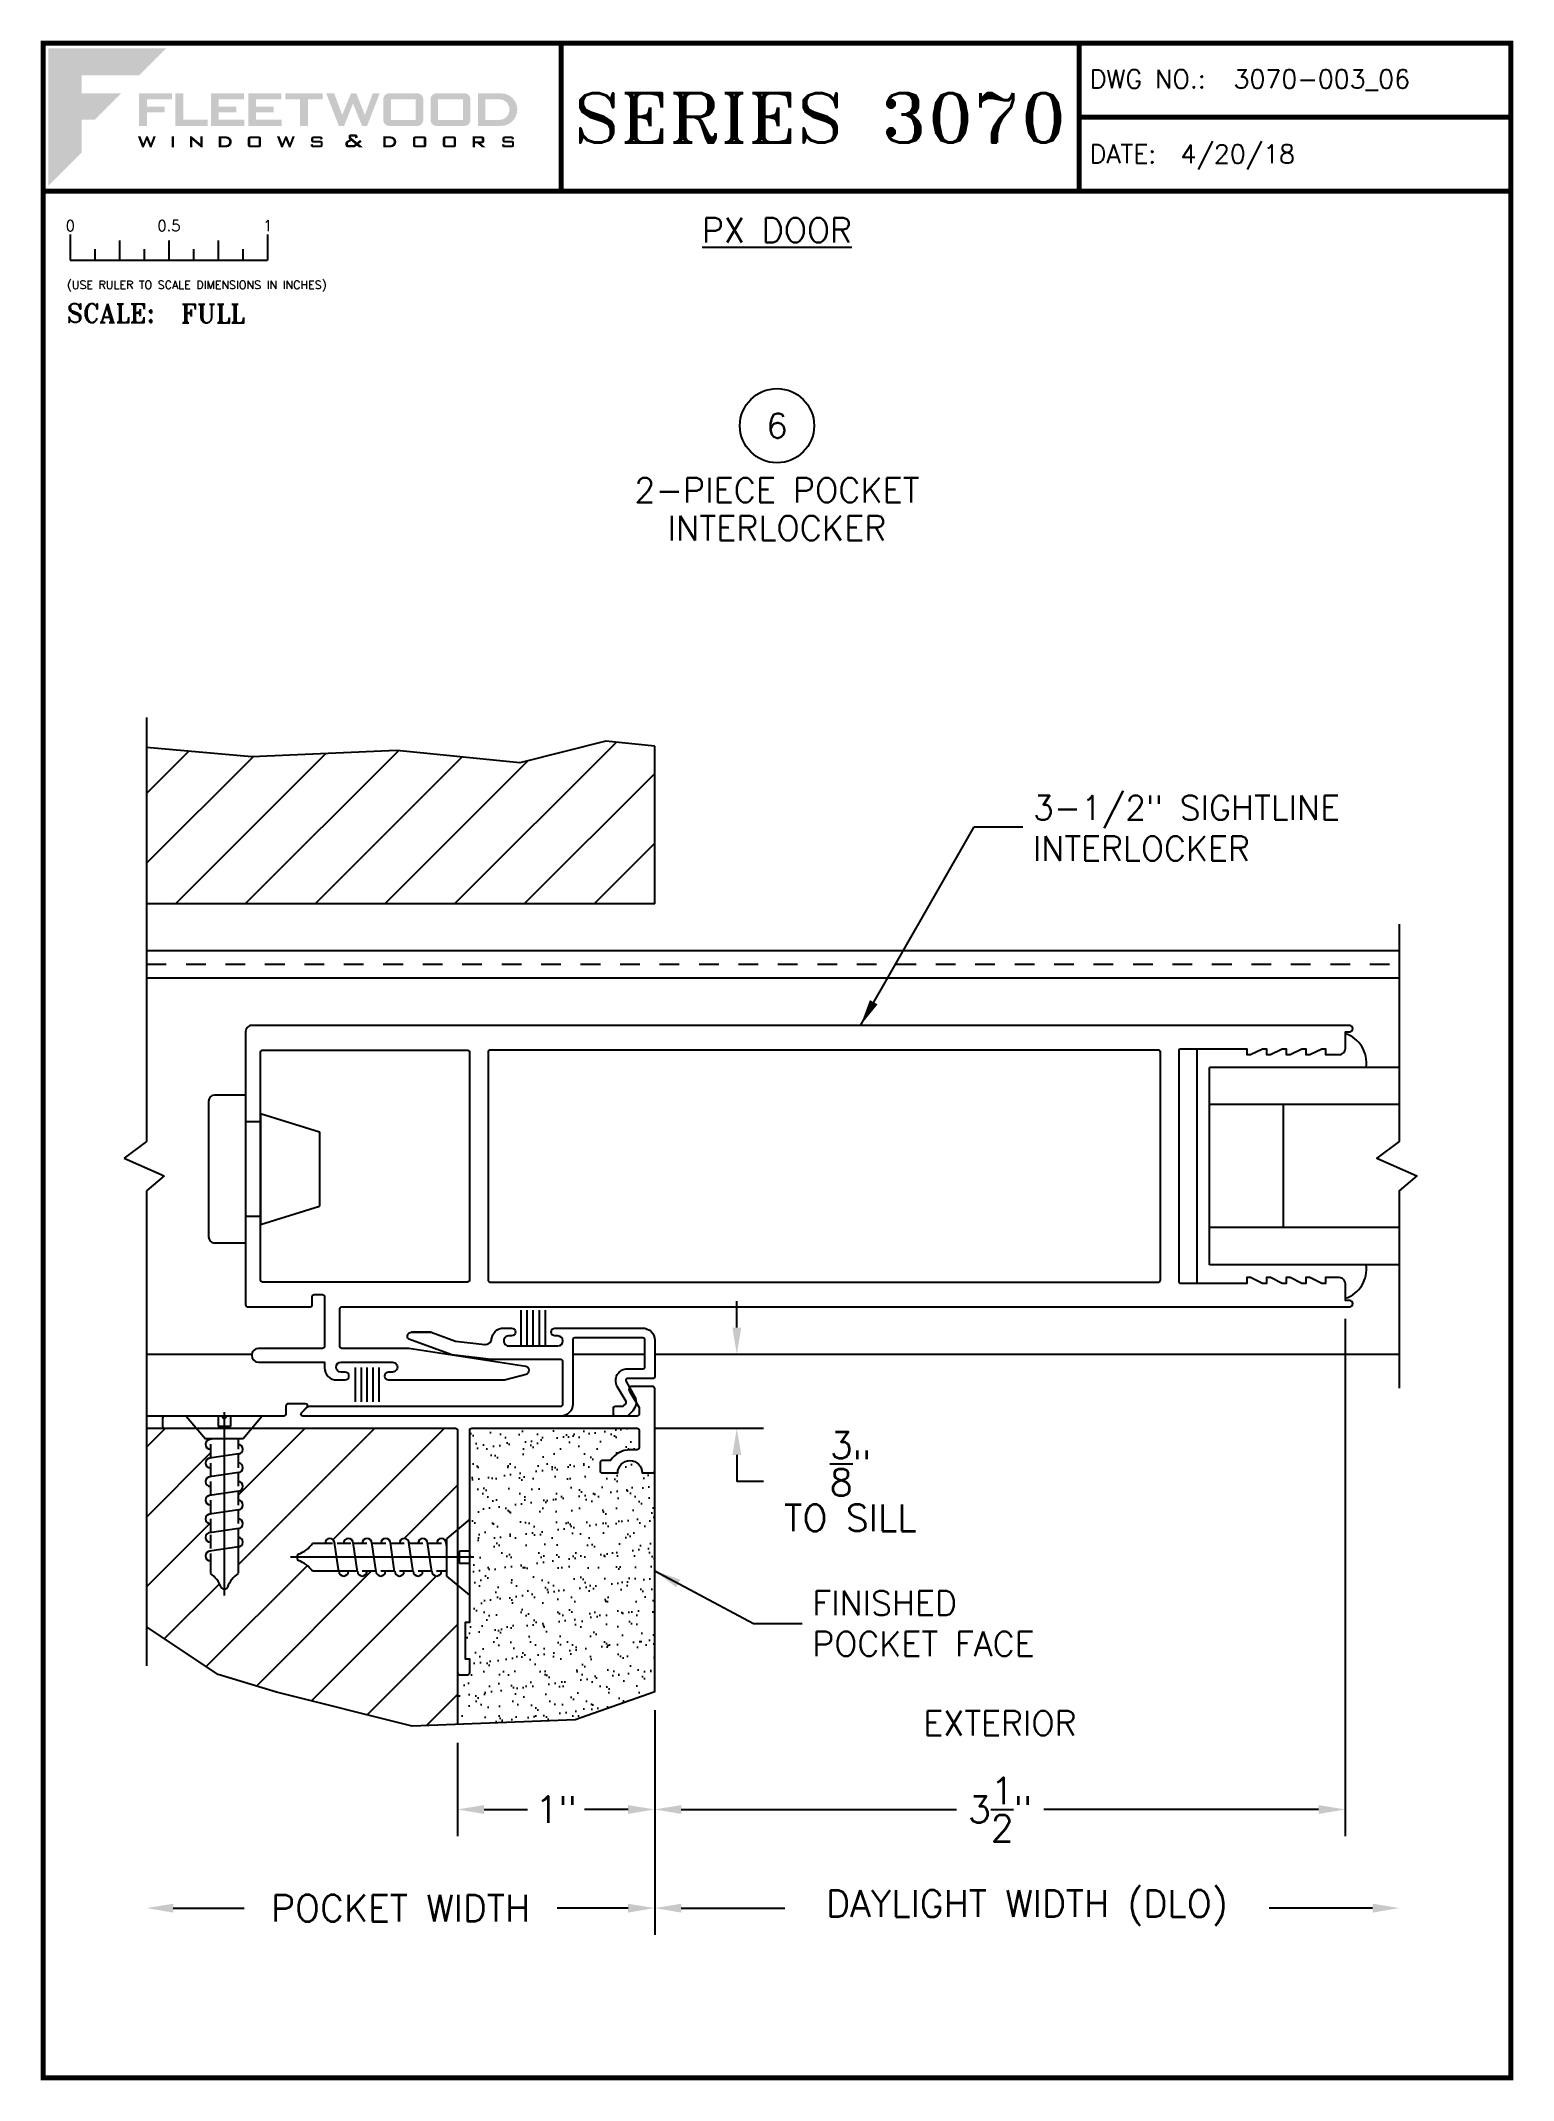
# Paper-space layout 'DETAIL 6' of a CAD drawing. Extents: x 0.3 to 7.8, y 0.1 to 10.4.
# The model-space entities are those that its viewports show. They can reach past a viewport. Long polylines and large blocks are cut down to what shows.
import ezdxf
from ezdxf.enums import TextEntityAlignment as Align

# ---------------------------------------------------------------- set-up
doc = ezdxf.new("R2010")
doc.units = 0
doc.header["$LTSCALE"] = 0.25
doc.header["$MEASUREMENT"] = 0
doc.linetypes.add('HIDDEN', pattern=[0.375, 0.25, -0.125])
doc.linetypes.add('PHANTOM2', pattern=[1.25, 0.625, -0.125, 0.125, -0.125, 0.125, -0.125])
doc.layers.get('0').update_dxf_attribs({"linetype": 'CONTINUOUS'})
doc.layers.get('DEFPOINTS').update_dxf_attribs({"color": 1, "linetype": 'CONTINUOUS'})
for name, color, linetype in [('DIM', 7, 'CONTINUOUS'), ('FRAME', 1, 'CONTINUOUS'), ('GLASS-VINYL', 7, 'CONTINUOUS'), ('MISC', 7, 'CONTINUOUS'), ('SEAL', 7, 'CONTINUOUS'), ('SILL-PAN', 7, 'CONTINUOUS'), ('TEXT', 7, 'CONTINUOUS'), ('VENT', 5, 'CONTINUOUS')]:
    doc.layers.add(name, color=color, linetype=linetype)
doc.layers.add('VP', color=40, linetype='CONTINUOUS', plot=False)
doc.layers.get('VP').off()
doc.styles.add('ROMANS', font='romans')
doc.styles.add('ROMANT', font='romant')
doc.styles.add('SIMPLEX-094', font='simplex.shx', dxfattribs={"height": 0.094})
doc.styles.get("Standard").update_dxf_attribs({"font": 'simplex.shx'})
doc.dimstyles.new('FULL SCALE', dxfattribs={"dimscale": 0.75, "dimtxt": 0.18, "dimasz": 0.18, "dimexe": 0.18, "dimexo": 0.125, "dimgap": 0.09, "dimtad": 0, "dimtih": 1, "dimtoh": 1, "dimdec": 4, "dimzin": 0, "dimdsep": 46, "dimlunit": 4, "dimtxsty": 'Standard', "dimcen": 0.09, "dimadec": 0, "dimazin": 0, "dimtfac": 1, "dimtdec": 4, "dimtofl": 0, "dimtmove": 0, "dimatfit": 3, "dimfxl": 0, "dimtolj": 1, "dimtzin": 0, "dimarcsym": 0})

# ---------------------------------------------------------------- blocks, each defined once
blk = doc.blocks.new('*D68')
at = {"layer": 'DEFPOINTS', "color": 0}
for p in [(7.186, 3.621), (3.412, 2.082), (7.186, 0.985)]:
    blk.add_point(p, dxfattribs=at)
at = {"layer": 'TEXT', "color": 0, "lineweight": -2}
for p, q in [((3.412, 1.988), (3.412, 0.85)), ((3.547, 0.985), (4.071, 0.985)), ((7.051, 0.985), (6.527, 0.985))]:
    blk.add_line(p, q, dxfattribs=at)
at = {"layer": 'TEXT', "color": 0}
for points in [[(3.547, 1.007), (3.547, 0.962), (3.412, 0.985)], [(7.051, 1.007), (7.051, 0.962), (7.186, 0.985)]]:
    blk.add_solid(points, dxfattribs=at)
at = {"layer": 'TEXT', "color": 0, "insert": (5.299, 0.985), "char_height": 0.135, "attachment_point": 5}
blk.add_mtext('\\A1;DAYLIGHT WIDTH (DLO)', dxfattribs=at)
blk = doc.blocks.new('*D69')
at = {"layer": 'DEFPOINTS', "color": 0}
for p in [(3.412, 2.082), (2.412, 1.917), (3.412, 1.485)]:
    blk.add_point(p, dxfattribs=at)
at = {"layer": 'TEXT', "color": 0, "lineweight": -2}
for p, q in [((3.412, 1.988), (3.412, 1.35)), ((2.412, 1.823), (2.412, 1.35)), ((2.547, 1.485), (2.768, 1.485)), ((3.277, 1.485), (3.057, 1.485))]:
    blk.add_line(p, q, dxfattribs=at)
at = {"layer": 'TEXT', "color": 0}
for points in [[(2.547, 1.507), (2.547, 1.462), (2.412, 1.485)], [(3.277, 1.507), (3.277, 1.462), (3.412, 1.485)]]:
    blk.add_solid(points, dxfattribs=at)
at = {"layer": 'TEXT', "color": 0, "insert": (2.912, 1.485), "char_height": 0.135, "attachment_point": 5}
blk.add_mtext('\\A1;1"', dxfattribs=at)
blk = doc.blocks.new('sectball')
blk.add_circle((0, 0), 0.125)
blk.add_attdef('NO', text='', height=0.062).set_placement((0, 0), align=Align.MIDDLE_CENTER)
for tag, p in [('LINE1', (0, -0.2588)), ('LINE2', (0, -0.3864)), ('LINE3', (0, -0.5214))]:
    blk.add_attdef(tag, text='', height=0.078).set_placement(p, align=Align.CENTER)
blk = doc.blocks.new('Fleetwood_Logo_6-10-15')
h = blk.add_hatch(color=154)
h.dxf.hatch_style = 1
h.paths.add_polyline_path([(0.2526, -0.0017), (0.0019, -0.0017), (0.0019, -0.2942), (0.0725, -0.2236), (0.0725, -0.1535), (0.1007, -0.1535), (0.1567, -0.0976), (0.0725, -0.0976), (0.0725, -0.0596), (0.1946, -0.0596)])
h = blk.add_hatch(color=251)
h.dxf.hatch_style = 1
h.paths.add_polyline_path([(0.2487, -0.1256), (0.2112, -0.1256), (0.2112, -0.1102), (0.2647, -0.1102), (0.2647, -0.0976), (0.1946, -0.0976), (0.1946, -0.1667), (0.2112, -0.1667), (0.2112, -0.1377), (0.2487, -0.1377)])
h = blk.add_hatch(color=251)
h.dxf.hatch_style = 1
h.paths.add_polyline_path([(0.2886, -0.0976), (0.272, -0.0976), (0.272, -0.1667), (0.3401, -0.1667), (0.3401, -0.1535), (0.2886, -0.1535)])
h = blk.add_hatch(color=251)
h.dxf.hatch_style = 1
h.paths.add_polyline_path([(0.4175, -0.0976), (0.3474, -0.0976), (0.3474, -0.1667), (0.4185, -0.1667), (0.4185, -0.1534), (0.364, -0.1534), (0.364, -0.1377), (0.4015, -0.1377), (0.4015, -0.1256), (0.364, -0.1256), (0.364, -0.1102), (0.4175, -0.1102)])
h = blk.add_hatch(color=251)
h.dxf.hatch_style = 1
h.paths.add_polyline_path([(0.4965, -0.0976), (0.4264, -0.0976), (0.4264, -0.1667), (0.4975, -0.1667), (0.4975, -0.1534), (0.443, -0.1534), (0.443, -0.1377), (0.4804, -0.1377), (0.4804, -0.1256), (0.443, -0.1256), (0.443, -0.1102), (0.4965, -0.1102)])
h = blk.add_hatch(color=251)
h.dxf.hatch_style = 1
h.paths.add_polyline_path([(0.5842, -0.0976), (0.5054, -0.0976), (0.5054, -0.1102), (0.5365, -0.1102), (0.5365, -0.1667), (0.5531, -0.1667), (0.5531, -0.1102), (0.5842, -0.1102)])
h = blk.add_hatch(color=251)
h.dxf.hatch_style = 1
h.paths.add_polyline_path([(0.6089, -0.0976), (0.5921, -0.0976), (0.6188, -0.1667), (0.63, -0.1667), (0.6489, -0.1192), (0.6679, -0.1667), (0.6789, -0.1667), (0.7056, -0.0976), (0.6908, -0.0976), (0.6742, -0.1433), (0.6558, -0.0976), (0.6446, -0.0976), (0.6261, -0.1433)])
h = blk.add_hatch(color=251)
h.dxf.hatch_style = 1
h.paths.add_polyline_path([(0.7853, -0.0976), (0.726, -0.0976, 0.414214), (0.7133, -0.1102), (0.7133, -0.154, 0.414214), (0.726, -0.1667), (0.7853, -0.1667, 0.414214), (0.798, -0.154), (0.798, -0.1102, 0.414214)])
h.paths.add_polyline_path([(0.7819, -0.1102), (0.7819, -0.154), (0.7294, -0.154), (0.7294, -0.1102)], flags=16)
h = blk.add_hatch(color=251)
h.dxf.hatch_style = 1
h.paths.add_polyline_path([(0.8856, -0.0976), (0.8262, -0.0976, 0.414214), (0.8136, -0.1102), (0.8136, -0.154, 0.414214), (0.8262, -0.1667), (0.8856, -0.1667, 0.414214), (0.8982, -0.154), (0.8982, -0.1102, 0.414214)])
h.paths.add_polyline_path([(0.8822, -0.1102), (0.8822, -0.154), (0.8296, -0.154), (0.8296, -0.1102)], flags=16)
h = blk.add_hatch(color=251)
h.dxf.hatch_style = 1
h.paths.add_polyline_path([(0.9632, -0.0976), (0.914, -0.0976), (0.914, -0.1667), (0.9632, -0.1667, 1)])
h.paths.add_polyline_path([(0.9301, -0.1102), (0.9593, -0.1102, -1), (0.9593, -0.154), (0.9301, -0.154)], flags=16)
h = blk.add_hatch(color=7)
h.dxf.hatch_style = 1
h.paths.add_polyline_path([(0.2301, -0.1891), (0.2251, -0.1891), (0.2196, -0.2043), (0.2134, -0.1891), (0.2097, -0.1891), (0.2035, -0.2043), (0.1978, -0.1891), (0.1922, -0.1891), (0.2011, -0.2121), (0.2048, -0.2121), (0.2112, -0.1963), (0.2175, -0.2121), (0.2212, -0.2121)])
h = blk.add_hatch(color=7)
h.dxf.hatch_style = 1
h.paths.add_polyline_path([(0.2691, -0.1891), (0.2637, -0.1891), (0.2637, -0.2118), (0.2637, -0.2121), (0.2691, -0.2121)])
h = blk.add_hatch(color=7)
h.dxf.hatch_style = 1
h.paths.add_polyline_path([(0.3077, -0.1964), (0.3259, -0.2121), (0.3298, -0.2121), (0.3298, -0.1891), (0.325, -0.1891), (0.325, -0.2047), (0.3067, -0.1891), (0.3029, -0.1891), (0.3029, -0.2121), (0.3077, -0.2121)])
h = blk.add_hatch(color=7)
h.dxf.hatch_style = 1
h.paths.add_polyline_path([(0.3801, -0.1891), (0.3637, -0.1891), (0.3637, -0.2121), (0.3801, -0.2121, 1)])
h.paths.add_polyline_path([(0.3691, -0.2079), (0.3691, -0.1933), (0.3788, -0.1933, -1), (0.3788, -0.2079)], flags=16)
h = blk.add_hatch(color=7)
h.dxf.hatch_style = 1
h.paths.add_polyline_path([(0.4537, -0.2079), (0.4537, -0.1933, 0.414214), (0.4495, -0.1891), (0.4297, -0.1891, 0.414214), (0.4255, -0.1933), (0.4255, -0.2079, 0.414214), (0.4297, -0.2121), (0.4495, -0.2121, 0.414214)])
h.paths.add_polyline_path([(0.4308, -0.2079), (0.4308, -0.1933), (0.4484, -0.1933), (0.4484, -0.2079)], flags=16)
h = blk.add_hatch(color=7)
h.dxf.hatch_style = 1
h.paths.add_polyline_path([(0.5253, -0.1891), (0.5203, -0.1891), (0.5148, -0.2043), (0.5087, -0.1891), (0.5049, -0.1891), (0.4988, -0.2043), (0.493, -0.1891), (0.4874, -0.1891), (0.4963, -0.2121), (0.5001, -0.2121), (0.5064, -0.1963), (0.5127, -0.2121), (0.5164, -0.2121)])
h = blk.add_hatch(color=7)
h.dxf.hatch_style = 1
h.paths.add_polyline_path([(0.5801, -0.1891), (0.5643, -0.1891, 0.414214), (0.56, -0.1933), (0.56, -0.1981, 0.414214), (0.5643, -0.2024), (0.58, -0.2024), (0.58, -0.2078), (0.5637, -0.2078), (0.5637, -0.2052), (0.5591, -0.2062), (0.5591, -0.2078, 0.414214), (0.5634, -0.2121), (0.5805, -0.2121, 0.414214), (0.5848, -0.2078), (0.5848, -0.2024, 0.414214), (0.5805, -0.1982), (0.5648, -0.1982), (0.5648, -0.193), (0.5798, -0.193), (0.5798, -0.1958), (0.5843, -0.1948), (0.5843, -0.1933, 0.414214)])
h = blk.add_hatch(color=7)
h.dxf.hatch_style = 1
h.paths.add_polyline_path([(0.645, -0.1913, -0.222262), (0.6447, -0.1906), (0.6447, -0.1892), (0.6535, -0.1892), (0.6535, -0.193), (0.6587, -0.1918), (0.6587, -0.189, 0.414214), (0.6544, -0.1847), (0.6437, -0.1847, 0.414214), (0.6394, -0.189), (0.6394, -0.1922, 0.222262), (0.6407, -0.1948), (0.6415, -0.1955), (0.6345, -0.1998, 0.260684), (0.6329, -0.2027), (0.6329, -0.2078, 0.414214), (0.6372, -0.2121), (0.6514, -0.2121, 0.17577), (0.6536, -0.2113), (0.657, -0.2085), (0.6614, -0.2121), (0.6699, -0.2121), (0.6613, -0.2049), (0.6676, -0.1997), (0.6637, -0.1964), (0.6574, -0.2017)])
h.paths.add_polyline_path([(0.6532, -0.2052), (0.6509, -0.2072, -0.17577), (0.6502, -0.2074), (0.6382, -0.2074), (0.6382, -0.2033, -0.260684), (0.6387, -0.2025), (0.6451, -0.1985)], flags=16)
h = blk.add_hatch(color=7)
h.dxf.hatch_style = 1
h.paths.add_polyline_path([(0.7294, -0.1891), (0.713, -0.1891), (0.713, -0.2121), (0.7294, -0.2121, 1)])
h.paths.add_polyline_path([(0.7184, -0.2079), (0.7184, -0.1933), (0.7281, -0.1933, -1), (0.7281, -0.2079)], flags=16)
h = blk.add_hatch(color=7)
h.dxf.hatch_style = 1
h.paths.add_polyline_path([(0.8045, -0.2079), (0.8045, -0.1933, 0.414214), (0.8003, -0.1891), (0.7805, -0.1891, 0.414214), (0.7763, -0.1933), (0.7763, -0.2079, 0.414214), (0.7805, -0.2121), (0.8003, -0.2121, 0.414214)])
h.paths.add_polyline_path([(0.7816, -0.2079), (0.7816, -0.1933), (0.7992, -0.1933), (0.7992, -0.2079)], flags=16)
h = blk.add_hatch(color=7)
h.dxf.hatch_style = 1
h.paths.add_polyline_path([(0.8678, -0.2079), (0.8678, -0.1933, 0.414214), (0.8636, -0.1891), (0.8438, -0.1891, 0.414214), (0.8396, -0.1933), (0.8396, -0.2079, 0.414214), (0.8438, -0.2121), (0.8636, -0.2121, 0.414214)])
h.paths.add_polyline_path([(0.8449, -0.2079), (0.8449, -0.1933), (0.8624, -0.1933), (0.8624, -0.2079)], flags=16)
h = blk.add_hatch(color=7)
h.dxf.hatch_style = 1
h.paths.add_polyline_path([(0.9277, -0.1993), (0.9277, -0.1933, 0.414214), (0.9235, -0.1891), (0.9028, -0.1891), (0.9028, -0.2121), (0.9082, -0.2121), (0.9082, -0.2035), (0.9131, -0.2035), (0.9224, -0.2121), (0.9303, -0.2121), (0.9197, -0.2035), (0.9235, -0.2035, 0.414214)])
h.paths.add_polyline_path([(0.9082, -0.1993), (0.9082, -0.1933), (0.9214, -0.1933, -0.414214), (0.9224, -0.1943), (0.9224, -0.1983, -0.414214), (0.9214, -0.1993)], flags=16)
h = blk.add_hatch(color=7)
h.dxf.hatch_style = 1
h.paths.add_polyline_path([(0.9867, -0.1982), (0.971, -0.1982), (0.971, -0.193), (0.9859, -0.193), (0.9859, -0.1958), (0.9905, -0.1948), (0.9905, -0.1933, 0.414214), (0.9863, -0.1891), (0.9705, -0.1891, 0.414214), (0.9662, -0.1933), (0.9662, -0.1981, 0.414214), (0.9705, -0.2024), (0.9862, -0.2024), (0.9862, -0.2078), (0.9699, -0.2078), (0.9699, -0.2052), (0.9653, -0.2062), (0.9653, -0.2078, 0.414214), (0.9696, -0.2121), (0.9867, -0.2121, 0.414214), (0.991, -0.2078), (0.991, -0.2024, 0.414214)])
blk = doc.blocks.new('A-SIZE_P')
at = {"const_width": 0.025}
blk.add_lwpolyline([(0.313, 0.125), (7.751, 0.125), (7.751, 10.437), (0.313, 10.437)], close=True, dxfattribs=at)
for points in [[(2.938, 10.437), (2.938, 9.687)], [(5.563, 10.437), (5.563, 9.687)], [(5.563, 10.062), (7.751, 10.062)], [(0.313, 9.687), (7.751, 9.687)]]:
    blk.add_lwpolyline(points, dxfattribs=at)
at = {"xscale": 2.387023416083395, "yscale": 2.387023416083395, "zscale": 2.387023416083395}
blk.add_blockref('Fleetwood_Logo_6-10-15', (0.334, 10.416), dxfattribs=at)
for s, style, p in [('DWG NO.:', 'SIMPLEX-094', (5.617, 10.209)), ('DATE:', 'SIMPLEX-094', (5.616, 9.829)), ('SCALE:', 'ROMANT', (0.433, 9.022))]:
    blk.add_text(s, height=0.094, dxfattribs=dict(style=style)).set_placement(p)
for tag, p, style in [('DWG_NO', (6.346, 10.209), 'SIMPLEX-094'), ('DATE', (6.077, 9.829), 'SIMPLEX-094'), ('SCALE', (1.011, 9.02), 'ROMANT')]:
    blk.add_attdef(tag, p, '', height=0.094, dxfattribs=dict(style=style))
for tag, height, style, width, p, p2 in [('DWG_NO_F', 0.094, 'SIMPLEX-094', 1.745692, (6.347, 10.209), (7.683, 10.209)), ('PRODUCT', 0.25, 'ROMANT', 1.390728, (3.001, 9.934), (5.5, 9.934))]:
    blk.add_attdef(tag, text='', height=height, dxfattribs=dict(style=style, width=width)).set_placement(p, p2, align=Align.FIT)
blk = doc.blocks.new('Full')
for p, q in [((0.137, -0.219), (0.137, -0.35)), ((0.262, -0.294), (0.262, -0.35)), ((0.387, -0.249), (0.387, -0.35)), ((0.512, -0.294), (0.512, -0.35)), ((0.637, -0.249), (0.637, -0.35)), ((0.762, -0.294), (0.762, -0.35)), ((0.887, -0.249), (0.887, -0.35)), ((1.012, -0.294), (1.012, -0.35)), ((1.137, -0.219), (1.137, -0.35)), ((0.137, -0.35), (1.137, -0.35))]:
    blk.add_line(p, q)
for s, p in [('0', (0.137, -0.219)), ('0.5', (0.637, -0.219)), ('1', (1.137, -0.219))]:
    blk.add_text(s, height=0.055).set_placement(p, align=Align.BOTTOM_CENTER)
at = {"style": 'ROMANS'}
blk.add_text('(USE RULER TO SCALE DIMENSIONS IN INCHES)', height=0.04115, dxfattribs=at).set_placement((0.12, -0.495))
blk = doc.blocks.new('*D110')
at = {"layer": 'DEFPOINTS', "color": 0}
for p in [(3.412, 3.792), (3.828, 3.792), (3.322, 3.417)]:
    blk.add_point(p, dxfattribs=at)
at = {"layer": 'DIM', "color": 0, "lineweight": -2}
for p, q in [((3.828, 3.927), (3.828, 4.062)), ((3.506, 3.792), (3.963, 3.792)), ((3.416, 3.417), (3.963, 3.417)), ((3.828, 3.282), (3.828, 3.147)), ((3.963, 3.147), (3.828, 3.147))]:
    blk.add_line(p, q, dxfattribs=at)
at = {"layer": 'DIM', "color": 0}
for points in [[(3.806, 3.927), (3.851, 3.927), (3.828, 3.792)], [(3.806, 3.282), (3.851, 3.282), (3.828, 3.417)]]:
    blk.add_solid(points, dxfattribs=at)
at = {"layer": 'DIM', "color": 0, "insert": (4.404, 3.147), "char_height": 0.135, "attachment_point": 5}
blk.add_mtext('\\A1;{\\H1.000000x;\\S3/8;}"\\PTO SILL', dxfattribs=at)
blk = doc.blocks.new('*D130')
at = {"layer": 'DEFPOINTS', "color": 0}
for p in [(0.837, 2.213), (3.412, 2.082), (0.837, 0.985)]:
    blk.add_point(p, dxfattribs=at)
at = {"layer": 'TEXT', "color": 0, "lineweight": -2}
for p, q in [((3.412, 1.988), (3.412, 0.85)), ((0.972, 0.985), (1.331, 0.985)), ((3.277, 0.985), (2.918, 0.985))]:
    blk.add_line(p, q, dxfattribs=at)
at = {"layer": 'TEXT', "color": 0}
for points in [[(0.972, 1.007), (0.972, 0.962), (0.837, 0.985)], [(3.277, 1.007), (3.277, 0.962), (3.412, 0.985)]]:
    blk.add_solid(points, dxfattribs=at)
at = {"layer": 'TEXT', "color": 0, "insert": (2.124, 0.985), "char_height": 0.135, "attachment_point": 5}
blk.add_mtext('\\A1;POCKET WIDTH', dxfattribs=at)
blk = doc.blocks.new('*D141')
at = {"color": 0, "lineweight": -2}
for p, q in [((6.912, 3.971), (6.912, 1.35)), ((3.412, 1.988), (3.412, 1.35)), ((3.547, 1.485), (4.941, 1.485)), ((6.777, 1.485), (5.384, 1.485))]:
    blk.add_line(p, q, dxfattribs=at)
at = {"color": 0}
for points in [[(3.547, 1.507), (3.547, 1.462), (3.412, 1.485)], [(6.777, 1.507), (6.777, 1.462), (6.912, 1.485)]]:
    blk.add_solid(points, dxfattribs=at)
at = {"layer": 'DEFPOINTS', "color": 0}
for p in [(6.912, 4.065), (3.412, 2.082), (6.912, 1.485)]:
    blk.add_point(p, dxfattribs=at)
at = {"color": 0, "insert": (5.162, 1.485), "char_height": 0.135, "attachment_point": 5}
blk.add_mtext('\\A1;3{\\H1.000000x;\\S1/2;}"', dxfattribs=at)
blk = doc.blocks.new('A$C1D443341')
for p, q in [((0.188, 0.75), (0.031, 0.75)), ((0.188, 0.75), (0.188, 0)), ((0, 0.719), (0, 0.031)), ((0.264, 0.656), (0.562, 0.563)), ((0.264, 0.656), (0.264, 0.094)), ((0.264, 0.615), (0.188, 0.615)), ((0.562, 0.563), (0.562, 0.187)), ((0.264, 0.135), (0.188, 0.135)), ((0.264, 0.094), (0.562, 0.187)), ((0.188, 0), (0.031, 0))]:
    blk.add_line(p, q)
for centre, start, end in [((0.031, 0.719), 90, 180), ((0.031, 0.031), 180, 270)]:
    blk.add_arc(centre, 0.031, start, end)
blk = doc.blocks.new('A$C0DB918E6')
at = {"layer": 'MISC', "xscale": 0.25, "yscale": 0.25, "zscale": 0.25}
blk.add_blockref('A$C1D443341', (0, 0), dxfattribs=at)
blk = doc.blocks.new('A$C02B45EA9')
for p, q in [((0, 0.909), (0.097, 0.793)), ((0.161, 0.909), (0, 0.909)), ((0.161, 0.909), (0.161, 0.857)), ((0.224, 0.857), (0.161, 0.857)), ((0.192, 0.929), (0.192, 0)), ((0.224, 0.909), (0.224, 0.857)), ((0.385, 0.909), (0.224, 0.909)), ((0.385, 0.909), (0.288, 0.793)), ((0.288, 0.793), (0.097, 0.793))]:
    blk.add_line(p, q)
at = {"linetype": 'Continuous'}
for p, q in [((0.142, 0.793), (0.118, 0.79)), ((0.122, 0.793), (0.122, 0.79)), ((0.122, 0.766), (0.122, 0.696)), ((0.263, 0.793), (0.263, 0.741)), ((0.267, 0.717), (0.118, 0.695)), ((0.267, 0.623), (0.118, 0.601)), ((0.122, 0.671), (0.122, 0.601)), ((0.263, 0.716), (0.263, 0.647)), ((0.263, 0.622), (0.263, 0.553)), ((0.267, 0.528), (0.118, 0.507)), ((0.122, 0.577), (0.122, 0.507)), ((0.263, 0.528), (0.263, 0.458)), ((0.267, 0.434), (0.118, 0.412)), ((0.122, 0.483), (0.122, 0.413)), ((0.263, 0.433), (0.263, 0.364)), ((0.267, 0.34), (0.118, 0.318)), ((0.122, 0.388), (0.122, 0.319)), ((0.263, 0.339), (0.263, 0.237)), ((0.267, 0.246), (0.118, 0.224)), ((0.122, 0.307), (0.122, 0.237)), ((0.122, 0.213), (0.122, 0.112)), ((0.263, 0.245), (0.263, 0.112)), ((0.186, 0.034), (0.199, 0.034))]:
    blk.add_line(p, q, dxfattribs=at)
for centre, radius, start, end in [((0.122, 0.766), 0.0244, 90, 270), ((0.122, 0.766), 0.0244, 90, 270), ((0.263, 0.741), 0.0244, 270, 90), ((0.122, 0.671), 0.0244, 90, 270), ((0.122, 0.671), 0.0244, 90, 270), ((0.263, 0.647), 0.0244, 270, 90), ((0.122, 0.577), 0.0244, 90, 270), ((0.263, 0.553), 0.0244, 270, 90), ((0.122, 0.483), 0.0244, 90, 270), ((0.122, 0.483), 0.0244, 90, 270), ((0.263, 0.458), 0.0244, 270, 90), ((0.122, 0.388), 0.0244, 90, 270), ((0.122, 0.294), 0.0244, 90, 270), ((0.263, 0.364), 0.0244, 270, 90), ((0.122, 0.2), 0.0244, 90, 270), ((0.263, 0.27), 0.0244, 270, 90), ((0.034, -0.012), 0.152, 20.7051, 54.5638), ((0.351, -0.012), 0.152, 125.4362, 159.2949), ((0.186, 0.044), 0.00998, 191.7651, 270), ((0.199, 0.044), 0.00998, 270, 348.2349)]:
    blk.add_arc(centre, radius, start, end, dxfattribs=at)
blk = doc.blocks.new('A$C65D31368')
at = {"layer": 'MISC', "extrusion": (0, 0, -1), "xscale": 0.25, "yscale": 0.25, "zscale": -0.25}
blk.add_blockref('A$C02B45EA9', (-0.0962, 0), dxfattribs=at)
blk = doc.blocks.new('3756 2 pc Post Interlocker')
at = {"color": 7}
for p, q in [((-0.678, 0.418), (-0.678, 0.598)), ((-0.647, 0.418), (-0.647, 0.598)), ((-0.616, 0.418), (-0.616, 0.598)), ((-0.585, 0.418), (-0.585, 0.598)), ((-0.554, 0.418), (-0.554, 0.598))]:
    blk.add_line(p, q, dxfattribs=at)
blk.add_lwpolyline([(-1.133, 0.487), (-1.01, 0.442), (-0.862, 0.425, 0.41874), (-0.827, 0.452, -0.384071), (-0.766, 0.508), (-0.726, 0.508, -0.999994), (-0.726, 0.468), (-0.741, 0.468, 1.000003), (-0.741, 0.418), (-0.491, 0.418, 0.999996), (-0.491, 0.468), (-0.506, 0.468, -1), (-0.506, 0.508), (-0.062, 0.508, -0.414214), (0, 0.446), (0, 0.318), (0, 0.262, -0.414214), (-0.01, 0.252), (-0.138, 0.252, 0.577352), (-0.146, 0.237), (-0.103, 0.161, -0.339456), (-0.112, 0.089), (-0.139, 0.062), (-0.2, 0.062, -0.414214), (-0.21, 0.072), (-0.21, 0.102, -0.414214), (-0.2, 0.112), (-0.164, 0.112, 0.198912), (-0.157, 0.115), (-0.147, 0.124, 0.339456), (-0.146, 0.136), (-0.19, 0.212, -0.577352), (-0.138, 0.302), (-0.06, 0.302, 0.414214), (-0.05, 0.312), (-0.05, 0.448, 0.414214), (-0.06, 0.458), (-0.406, 0.458, 0.414214), (-0.416, 0.448), (-0.416, 0.122, -0.414214), (-0.476, 0.062), (-1.784, 0.062, -0.668179), (-1.791, 0.079), (-1.761, 0.109, -0.198912), (-1.754, 0.112), (-0.476, 0.112, 0.414214), (-0.466, 0.122), (-0.466, 0.338, 0.414214), (-0.476, 0.348), (-0.828, 0.348), (-1.028, 0.372), (-1.247, 0.452, -0.701346), (-1.234, 0.487), (-1.133, 0.487), (-1.234, 0.487)], format="xyb")
blk.add_lwpolyline([(-0.08, -0.01), (-0.08, -0.099, -0.414214), (-0.09, -0.109), (-0.126, -0.109, 0.258619), (-0.225, -0.164), (-0.267, -0.164, 0.414214), (-0.277, -0.174), (-0.277, -0.216, 0.414214), (-0.267, -0.226), (-0.188, -0.226, -1), (-0.064, -0.226), (-0.01, -0.226, 0.414214), (0, -0.216), (0, 0.202, 0.414214), (-0.01, 0.212), (-0.116, 0.212, 0.57735), (-0.129, 0.189), (-0.08, 0.105), (-0.08, 0.072, -0.414214), (-0.09, 0.062), (-1.784, 0.062, -0.668179), (-1.791, 0.079), (-1.763, 0.107, 0.668179), (-1.77, 0.124), (-1.86, 0.124, 0.414214), (-1.87, 0.114), (-1.87, 0.072, -0.414214), (-1.88, 0.062), (-2.167, 0.062), (-2.182, 0.047), (-2.197, 0.062), (-2.485, 0.062, 0.414214), (-2.495, 0.052), (-2.495, 0.01, 0.414214), (-2.485, 0), (-1.01, 0, -0.414214), (-1, -0.01), (-1, -1.237, 0.414214), (-0.987, -1.25), (-0.951, -1.25, 0.414214), (-0.938, -1.237), (-0.938, -1.17), (-0.96, -1.17), (-0.96, -0.982), (-0.938, -0.982), (-0.938, -0.01, -0.414214), (-0.928, 0), (-0.09, 0, -0.414214)], format="xyb", close=True)
at = {"color": 7, "extrusion": (0, 0, -1), "xscale": 4, "yscale": 4, "zscale": -4}
blk.add_blockref('A$C65D31368', (1.99, -0.847), dxfattribs=at)
at = {"color": 7, "extrusion": (0, 0, -1), "xscale": 4, "yscale": 4, "zscale": -4, "rotation": 90}
blk.add_blockref('A$C65D31368', (1.847, -0.846), dxfattribs=at)
blk = doc.blocks.new('3705_3.5in_Pocket_Sightline_Interlocker')
for points in [[(-4.721, -0.713), (-4.403, -0.713, 0.414214), (-4.393, -0.703), (-4.393, -0.661, -0.414214), (-4.383, -0.651), (-4.341, -0.651, -0.414214), (-4.331, -0.661), (-4.331, -0.914, -0.414214), (-4.341, -0.924), (-4.665, -0.924, 1), (-4.665, -0.994), (-4.331, -0.994), (-4.331, -1.022, 0.414214), (-4.269, -1.084), (-4.227, -1.084, 1), (-4.227, -1.044), (-4.247, -1.044, -0.999996), (-4.247, -0.994), (-3.987, -0.994, -1.000003), (-3.987, -1.044), (-4.007, -1.044, 0.999994), (-4.007, -1.084), (-3.419, -1.084), (-3.309, -1.054, 0.811415), (-3.311, -1.015), (-3.903, -0.924), (-4.243, -0.924, -0.414214), (-4.253, -0.914), (-4.253, -0.723, -0.414214), (-4.243, -0.713), (0.865, -0.713, 1), (0.865, -0.681), (0.843, -0.681), (0.843, -0.596, 0.414214), (0.812, -0.565), (0.743, -0.565), (0.743, -0.595), (0.723, -0.595), (0.663, -0.565), (0.643, -0.565), (0.643, -0.595), (0.623, -0.595), (0.563, -0.565), (0.543, -0.565), (0.543, -0.595), (0.523, -0.595), (0.463, -0.565), (0.443, -0.565), (0.443, -0.595), (0.423, -0.595), (0.363, -0.565), (0.343, -0.565), (0.343, -0.595), (0.01, -0.595, -0.414214), (0, -0.585), (0, 0.585, -0.414214), (0.01, 0.595), (0.343, 0.595), (0.343, 0.565), (0.363, 0.565), (0.423, 0.595), (0.443, 0.595), (0.443, 0.565), (0.463, 0.565), (0.523, 0.595), (0.543, 0.595), (0.543, 0.565), (0.563, 0.565), (0.623, 0.595), (0.643, 0.595), (0.643, 0.565), (0.663, 0.565), (0.723, 0.595), (0.743, 0.595), (0.743, 0.565), (0.812, 0.565, 0.414214), (0.843, 0.596), (0.843, 0.681), (0.865, 0.681, 1), (0.865, 0.713), (-4.7, 0.713, 0.414214), (-4.731, 0.682), (-4.731, -0.703, 0.414214)], [(-3.606, -0.588), (-4.645, -0.588, -0.414214), (-4.655, -0.578), (-4.655, 0.578, -0.414214), (-4.645, 0.588), (-3.606, 0.588, -0.414214), (-3.596, 0.578), (-3.596, -0.578, -0.414214)], [(-0.104, 0.588), (-3.492, 0.588, 0.414214), (-3.502, 0.578), (-3.502, -0.578, 0.414214), (-3.492, -0.588), (-0.104, -0.588, 0.414214), (-0.094, -0.578), (-0.094, 0.578, 0.414214)]]:
    blk.add_lwpolyline(points, format="xyb", close=True)

msp = doc.modelspace()

# ---------------------------------------------------------------- hatches: boundary and pattern name
at = {"layer": 'DIM'}
h = msp.add_hatch(dxfattribs=at)
h.set_pattern_fill('ANSI31', color=256, scale=2, style=0)
h.paths.add_polyline_path([(9.27, 16.543), (9.216, 16.588), (9.216, 16.613), (9.188, 16.613, -0.94476), (9.14, 16.61), (9.139, 16.613), (9.094, 16.613, -0.94476), (9.045, 16.61), (9.045, 16.613), (9, 16.613, -0.94476), (8.951, 16.61), (8.951, 16.613), (8.906, 16.613, -0.94476), (8.857, 16.61), (8.856, 16.613), (8.811, 16.613, -0.94476), (8.763, 16.61), (8.762, 16.613), (8.717, 16.613, -0.94476), (8.668, 16.61), (8.668, 16.613), (8.66, 16.613), (8.535, 16.613, 0.148821), (8.465, 16.667, -0.355272), (8.457, 16.676), (8.457, 16.69, -0.355272), (8.465, 16.7, 0.148821), (8.535, 16.754), (8.598, 16.754, -0.94476), (8.647, 16.757), (8.658, 16.683), (8.752, 16.683), (8.742, 16.754), (8.741, 16.754, 0.028405), (8.741, 16.757), (8.741, 16.758, -0.015171), (8.741, 16.757), (8.742, 16.754), (8.787, 16.754, -0.94476), (8.836, 16.757), (8.836, 16.754), (8.881, 16.754, -0.94476), (8.93, 16.757), (8.93, 16.754), (8.975, 16.754, -0.94476), (9.024, 16.757), (9.024, 16.754), (9.07, 16.754, -0.94476), (9.118, 16.757), (9.119, 16.754), (9.164, 16.754, -0.947244), (9.213, 16.757), (9.213, 16.754), (9.216, 16.754), (9.216, 16.778), (9.27, 16.824), (9.27, 17.326, 0.414214), (9.26, 17.336), (8.228, 17.336), (8.182, 17.283), (8.158, 17.283), (8.158, 17.255, -0.94476), (8.161, 17.206), (8.158, 17.206), (8.158, 17.161, -0.94476), (8.161, 17.112), (8.158, 17.112), (8.158, 17.066, -0.94476), (8.161, 17.018), (8.158, 17.017), (8.158, 16.972, -0.94476), (8.161, 16.923), (8.158, 16.923), (8.158, 16.878, -0.94476), (8.161, 16.829), (8.158, 16.829), (8.158, 16.784, -0.94476), (8.161, 16.735), (8.158, 16.734), (8.158, 16.726), (8.158, 16.601, 0.148821), (8.104, 16.531, -0.355272), (8.094, 16.523), (8.08, 16.523, -0.355272), (8.071, 16.531, 0.148821), (8.017, 16.601), (8.017, 16.665, -0.94476), (8.014, 16.714), (8.087, 16.724), (8.087, 16.819), (8.017, 16.808), (8.017, 16.808, 0.028405), (8.014, 16.808), (8.012, 16.808, -0.015171), (8.014, 16.808), (8.017, 16.808), (8.017, 16.853, -0.94476), (8.014, 16.902), (8.017, 16.903), (8.017, 16.948, -0.94476), (8.014, 16.996), (8.017, 16.997), (8.017, 17.042, -0.94476), (8.014, 17.091), (8.017, 17.091), (8.017, 17.136, -0.94476), (8.014, 17.185), (8.017, 17.185), (8.017, 17.231, -0.947244), (8.014, 17.279), (8.017, 17.28), (8.017, 17.283), (7.992, 17.283), (7.947, 17.336), (7.785, 17.336), (7.694, 17.336), (7.694, 16.329), (8.057, 16.088), (8.353, 15.999), (9.04, 15.827), (9.27, 15.836), (9.27, 16.099, -0.024273), (9.27, 16.1)])
h = msp.add_hatch(dxfattribs=at)
h.set_pattern_fill('AR-SAND', color=256, scale=0.06, style=0)
h.paths.add_polyline_path([(10.27, 17.121, -0.414214), (10.26, 17.111), (10.206, 17.111, 1), (10.082, 17.111), (10.003, 17.111, -0.414214), (9.993, 17.121), (9.993, 17.163, -0.414214), (10.003, 17.173), (10.044, 17.173, -0.258619), (10.144, 17.228), (10.18, 17.228, 0.414214), (10.19, 17.238), (10.19, 17.326, 0.414214), (10.18, 17.336), (9.342, 17.336, 0.414214), (9.332, 17.326), (9.332, 16.876), (9.332, 16.876), (9.332, 16.715), (9.332, 16.715), (9.332, 16.652), (9.332, 16.652), (9.332, 16.491), (9.332, 16.491), (9.332, 16.355), (9.31, 16.355), (9.31, 16.167), (9.332, 16.167), (9.332, 16.1, -0.414214), (9.318, 16.087), (9.283, 16.087, -0.386059), (9.27, 16.099), (9.27, 15.836), (9.866, 15.858), (10.27, 16.001)])
at = {"layer": 'MISC'}
h = msp.add_hatch(dxfattribs=at)
h.set_pattern_fill('ANSI31', color=256, scale=2, style=0)
h.set_pattern_definition([(45, (-13.82086, -13.335), (-0.1767767, 0.1767767), [])])
h.paths.add_polyline_path([(8.228, 20.74), (7.694, 20.787), (7.694, 19.994), (10.27, 19.994), (10.27, 20.793), (10.022, 20.818), (9.586, 20.709), (8.962, 20.771)])

# ---------------------------------------------------------------- linework, layer by layer
at = {"layer": 'GLASS-VINYL'}
for p, q in [((13.017, 19.26), (13.017, 18.07)), ((14.043, 19.165), (13.082, 19.165)), ((13.082, 18.165), (13.082, 19.165)), ((14.043, 18.978), (13.082, 18.978)), ((13.457, 18.353), (13.457, 18.978)), ((14.043, 18.353), (13.082, 18.353)), ((14.043, 18.165), (13.082, 18.165))]:
    msp.add_line(p, q, dxfattribs=at)
for points in [[(14.043, 19.891), (14.043, 18.79), (13.929, 18.706), (14.133, 18.615), (14.043, 18.54), (14.043, 17.54)], [(14.28, 19.891), (14.28, 18.79), (14.166, 18.706), (14.37, 18.615), (14.28, 18.54), (14.28, 17.54)]]:
    msp.add_lwpolyline(points, dxfattribs=at)
for centre, start, end in [((13.724, 19.19), 350.7597, 72.6458), ((13.724, 18.141), 287.3542, 9.2403)]:
    msp.add_arc(centre, 0.153, start, end, dxfattribs=at)
at = {"layer": 'MISC'}
for p, q in [((7.694, 20.938), (7.694, 18.79)), ((10.27, 19.994), (10.27, 20.793)), ((10.27, 19.994), (7.694, 19.994)), ((7.694, 18.79), (7.58, 18.706)), ((7.547, 18.615), (7.457, 18.54)), ((7.58, 18.706), (7.784, 18.615)), ((7.784, 18.615), (7.694, 18.54)), ((7.694, 18.54), (7.694, 16.132)), ((7.694, 17.399), (8.393, 17.399)), ((7.694, 17.336), (9.26, 17.336)), ((9.342, 17.336), (10.18, 17.336)), ((10.27, 16.001), (10.27, 17.336)), ((9.27, 16.099), (9.27, 15.836))]:
    msp.add_line(p, q, dxfattribs=at)
at = {"layer": 'MISC', "linetype": 'PHANTOM2'}
msp.add_line((7.343, 18.706), (7.547, 18.615), dxfattribs=at)
at = {"layer": 'MISC'}
for points in [[(10.27, 20.793), (10.022, 20.818), (9.586, 20.709), (8.962, 20.771), (8.228, 20.74), (7.694, 20.787)], [(10.27, 16.001), (9.866, 15.858), (9.04, 15.827), (8.353, 15.999), (8.057, 16.088), (7.694, 16.329)]]:
    msp.add_lwpolyline(points, dxfattribs=at)
at = {"layer": 'SEAL'}
for p, q in [((8.751, 17.645), (8.751, 17.47)), ((8.781, 17.645), (8.781, 17.47)), ((8.811, 17.645), (8.811, 17.47)), ((8.841, 17.645), (8.841, 17.47)), ((8.871, 17.645), (8.871, 17.47))]:
    msp.add_line(p, q, dxfattribs=at)
at = {"layer": 'SILL-PAN'}
for p, q in [((7.694, 19.758), (14.043, 19.758)), ((7.694, 19.619), (14.043, 19.619)), ((7.694, 17.711), (8.227, 17.711)), ((9.854, 17.711), (10.22, 17.711)), ((10.27, 17.711), (14.043, 17.711))]:
    msp.add_line(p, q, dxfattribs=at)
at = {"layer": 'SILL-PAN', "linetype": 'HIDDEN'}
msp.add_line((7.694, 19.689), (14.043, 19.689), dxfattribs=at)

# ---------------------------------------------------------------- block references
at = {"layer": 'FRAME'}
msp.add_blockref('3756 2 pc Post Interlocker', (10.27, 17.336), dxfattribs=at)
at = {"layer": 'TEXT', "xscale": 4, "yscale": 4, "zscale": 4}
msp.add_blockref('A$C0DB918E6', (8.008, 18.275), dxfattribs=at)
at = {"layer": 'VENT'}
msp.add_blockref('3705_3.5in_Pocket_Sightline_Interlocker', (12.927, 18.665), dxfattribs=at)

psp = doc.layouts.new('DETAIL 6')

# ---------------------------------------------------------------- block references
at = {"layer": 'DIM'}
ref = psp.add_blockref('A-SIZE_P', (0, 0), dxfattribs=at)
ref.add_attrib('DATE', '4/20/18', (6.07741, 9.82884), dxfattribs={"layer": '0', "height": 0.094, "style": 'SIMPLEX-094'})
ref.add_attrib('SCALE', 'FULL', (1.01101, 9.02035), dxfattribs={"layer": '0', "height": 0.094, "style": 'ROMANT'})
ref.add_attrib('PRODUCT', 'SERIES 3070', dxfattribs={"layer": '0', "height": 0.25, "style": 'ROMANT', "width": 0.981308}).set_placement((3.0005, 9.93352), (5.5005, 9.93352), align=Align.FIT)
ref.add_attrib('DWG_NO', '3070-003_06', (6.34634, 10.20879), dxfattribs={"layer": '0', "height": 0.094, "style": 'SIMPLEX-094'})
psp.add_blockref('Full', (0.313, 9.687), dxfattribs=at)
at = {"layer": 'TEXT'}
ref = psp.add_blockref('sectball', (4.032, 8.49858), dxfattribs=dict(at, xscale=1.504000000000005, yscale=1.504000000000005, zscale=1.504000000000005))
ref.add_attrib('NO', '6', dxfattribs={"layer": '0', "height": 0.125}).set_placement((4.032, 8.49858), align=Align.MIDDLE_CENTER)
ref.add_attrib('LINE1', '2-PIECE POCKET', dxfattribs={"layer": '0', "height": 0.125}).set_placement((4.032, 8.10931), align=Align.CENTER)
ref.add_attrib('LINE2', 'INTERLOCKER', dxfattribs={"layer": '0', "height": 0.125}).set_placement((4.032, 7.91749), align=Align.CENTER)

# ---------------------------------------------------------------- texts
at = {"layer": 'TEXT', "insert": (4.032, 9.48972), "char_height": 0.124, "width": 1.2194, "attachment_point": 5}
psp.add_mtext('{\\LPX DOOR}', dxfattribs=at)
at = {"layer": 'TEXT', "char_height": 0.124}
for s, insert, attachment_point in [('3-1/2" SIGHTLINE\\PINTERLOCKER', (5.32891, 6.45876), 4), ('FINISHED\\PPOCKET FACE', (4.21111, 2.42748), 4), ('EXTERIOR', (5.16231, 1.92217), 5)]:
    psp.add_mtext(s, dxfattribs=dict(at, insert=insert, attachment_point=attachment_point))

# ---------------------------------------------------------------- dimensions: what is measured, and where the dimension line sits
dim = psp.add_linear_dim(base=(6.91239, 1.48467), p1=(3.41222, 2.08157), p2=(6.91239, 4.0652), dimstyle='FULL SCALE')
dim.commit()
dim.dimension.update_dxf_attribs({"geometry": '*D141', "text_midpoint": (5.16231, 1.48467), "dimtype": 160})
at = {"layer": 'DIM'}
dim = psp.add_linear_dim(base=(3.82817, 3.7922), p1=(3.32223, 3.4172), p2=(3.41239, 3.7922), angle=90, text='<>\\PTO SILL', dimstyle='FULL SCALE', override={"dimtmove": 1}, dxfattribs=at)
dim.commit()
dim.dimension.update_dxf_attribs({"geometry": '*D110', "text_midpoint": (4.16745, 3.23245), "dimtype": 160})
at = {"layer": 'TEXT'}
dim = psp.add_linear_dim(base=(7.18571, 0.98467), p1=(3.41222, 2.08157), p2=(7.18571, 3.62098), text='DAYLIGHT WIDTH (DLO)', dimstyle='FULL SCALE', override={"dimse2": 1}, dxfattribs=at)
dim.commit()
dim.dimension.update_dxf_attribs({"geometry": '*D68', "text_midpoint": (5.29897, 0.98467)})
dim = psp.add_linear_dim(base=(0.83671, 0.98467), p1=(3.41222, 2.08157), p2=(0.83671, 2.21315), angle=180, text='POCKET WIDTH', dimstyle='FULL SCALE', override={"dimse2": 1}, dxfattribs=at)
dim.commit()
dim.dimension.update_dxf_attribs({"geometry": '*D130', "text_midpoint": (2.12447, 0.98467)})
dim = psp.add_linear_dim(base=(3.41222, 1.48467), p1=(2.41238, 1.91665), p2=(3.41222, 2.08157), dimstyle='FULL SCALE', dxfattribs=at)
dim.commit()
dim.dimension.update_dxf_attribs({"geometry": '*D69', "text_midpoint": (2.9123, 1.48467), "dimtype": 160})

# ---------------------------------------------------------------- leaders
for points in [[(4.4553, 5.4592), (5.03092, 6.46532), (5.27812, 6.46532)], [(3.41222, 2.69373), (3.91312, 2.42808), (4.16032, 2.42808)]]:
    psp.add_leader(points, dimstyle='FULL SCALE')

# ---------------------------------------------------------------- viewports
at = {"layer": 'VP'}
psp.add_viewport(center=(3.99335, 4.49747), size=(6.57089, 5.4390602), view_center_point=(10.85068, 18.41673), view_height=5.4390601, dxfattribs=at)

doc.saveas('drawing.dxf')
